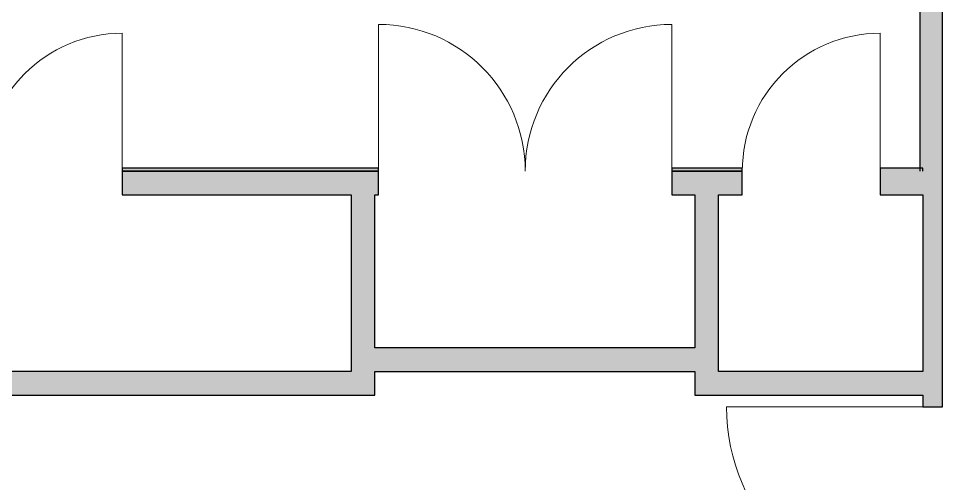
# Model space of a CAD drawing. Header units: millimetres. Extents: x 155927 to 317870, y -36033 to 97293.
# Drawn here: x 220091 to 224851, y 22771 to 25165 of the extents above; entities that cross this region are included whole.
import ezdxf

# ---------------------------------------------------------------- set-up
doc = ezdxf.new("R2010")
doc.units = ezdxf.units.MM
doc.header["$MEASUREMENT"] = 0
for name, color, linetype, lineweight in [('A-DOOR', 4, 'CONTINUOUS', 9), ('A-WALL', 7, 'CONTINUOUS', 9), ('A-WALL-PATT', 7, 'CONTINUOUS', 9), ('I-WALL', 7, 'CONTINUOUS', 9)]:
    doc.layers.add(name, color=color, linetype=linetype, lineweight=lineweight)

msp = doc.modelspace()

# ---------------------------------------------------------------- hatches: boundary and pattern name
at = {"layer": 'A-WALL-PATT'}
for points in [[(224748.8, 24379.6), (224748.8, 26907.6), (224733.8, 26907.6), (224733.8, 24379.6)], [(224850.8, 24379.6), (224850.8, 26907.6), (224748.8, 26907.6), (224748.8, 24379.6)], [(221804.3, 23225.6), (221926.3, 23225.6), (221926.3, 24379.6), (221804.3, 24379.6), (221804.3, 23347.6)], [(223575.2, 23225.6), (223697.2, 23225.6), (223697.2, 24379.6), (223575.2, 24379.6), (223575.2, 23347.6)], [(224850.8, 23347.6), (224850.8, 24257.6), (224748.8, 24257.6), (224748.8, 23347.6)], [(223575.2, 23347.6), (223575.2, 23469.6), (221926.3, 23469.6), (221926.3, 23347.6), (222633.4, 23347.6)], [(221804.3, 23225.6), (221804.3, 23347.6), (219708.8, 23347.6), (219708.8, 23225.6), (221430.6, 23225.6)], [(224748.8, 23225.6), (224850.8, 23225.6), (224850.8, 23347.6), (223697.2, 23347.6), (223697.2, 23225.6), (223836.3, 23225.6)]]:
    msp.add_hatch(color=256, dxfattribs=at).paths.add_polyline_path(points, flags=0)
h = msp.add_hatch(color=256, dxfattribs=at)
h.paths.add_polyline_path([(221430.6, 24257.6), (221804.3, 24257.6), (221804.3, 24379.6), (220625.8, 24379.6), (220625.8, 24257.6)], flags=0)
h.paths.add_polyline_path([(219708.8, 24257.6), (219915.8, 24257.6), (219915.8, 24379.6), (219708.8, 24379.6)], flags=0)
h = msp.add_hatch(color=256, dxfattribs=at)
h.paths.add_polyline_path([(224529.6, 24379.6), (224748.8, 24379.6), (224748.8, 24394.6), (224529.6, 24394.6)], flags=0)
h.paths.add_polyline_path([(223819.6, 24379.6), (223819.6, 24394.6), (223456.3, 24394.6), (223456.3, 24379.6)], flags=0)
h.paths.add_polyline_path([(221946.3, 24379.6), (221946.3, 24394.6), (220625.8, 24394.6), (220625.8, 24379.6), (221430.6, 24379.6)], flags=0)
h.paths.add_polyline_path([(219915.8, 24379.6), (219915.8, 24394.6), (219830.8, 24394.6), (219830.8, 24379.6)], flags=0)
h = msp.add_hatch(color=256, dxfattribs=at)
h.paths.add_polyline_path([(223575.2, 24257.6), (223575.2, 24379.6), (223456.3, 24379.6), (223456.3, 24257.6)], flags=0)
h.paths.add_polyline_path([(221926.3, 24257.6), (221946.3, 24257.6), (221946.3, 24379.6), (221926.3, 24379.6)], flags=0)
h = msp.add_hatch(color=256, dxfattribs=at)
h.paths.add_polyline_path([(224529.6, 24257.6), (224850.8, 24257.6), (224850.8, 24379.6), (224529.6, 24379.6)], flags=0)
h.paths.add_polyline_path([(223819.6, 24257.6), (223819.6, 24379.6), (223697.2, 24379.6), (223697.2, 24257.6)], flags=0)
h = msp.add_hatch(color=256, dxfattribs=at)
h.paths.add_polyline_path([(224748.8, 15107.6), (224850.8, 15107.6), (224850.8, 22156.1), (224748.8, 22156.1), (224748.8, 15209.6)], flags=0)
h.paths.add_polyline_path([(224748.8, 23166.1), (224850.8, 23166.1), (224850.8, 23225.6), (224748.8, 23225.6)], flags=0)

# ---------------------------------------------------------------- linework, layer by layer
at = {"layer": 'A-DOOR'}
for p, q in [((221946.3, 24379.6), (221946.3, 25134.6)), ((223456.3, 24379.6), (223456.3, 25134.6)), ((220625.8, 24379.6), (220625.8, 25089.6)), ((224529.6, 24379.6), (224529.6, 25089.6)), ((224748.8, 23166.1), (223738.8, 23166.1))]:
    msp.add_line(p, q, dxfattribs=at)
for centre, radius, start, end in [((221946.3, 24379.6), 755, 0, 90), ((223456.3, 24379.6), 755, 90, 180), ((220625.8, 24379.6), 710, 90, 180), ((224529.6, 24379.6), 710, 90, 180), ((224748.8, 23166.1), 1010, 180, 270)]:
    msp.add_arc(centre, radius, start, end, dxfattribs=at)
at = {"layer": 'A-WALL', "lineweight": 30}
for p, q in [((221804.3, 24379.6), (220625.8, 24379.6)), ((220625.8, 24379.6), (220625.8, 24257.6)), ((223819.6, 24379.6), (223697.2, 24379.6)), ((223819.6, 24257.6), (223819.6, 24379.6)), ((224529.6, 24379.6), (224529.6, 24257.6)), ((224850.8, 24257.6), (224850.8, 24379.6)), ((220625.8, 24257.6), (221804.3, 24257.6)), ((223697.2, 24257.6), (223819.6, 24257.6)), ((224529.6, 24257.6), (224748.8, 24257.6)), ((221804.3, 23347.6), (219830.8, 23347.6)), ((224748.8, 23347.6), (223697.2, 23347.6)), ((224850.8, 23225.6), (224850.8, 23347.6)), ((219830.8, 23225.6), (221804.3, 23225.6)), ((223697.2, 23225.6), (224748.8, 23225.6))]:
    msp.add_line(p, q, dxfattribs=at)
at = {"layer": 'I-WALL', "lineweight": 30}
for p, q in [((224733.8, 26907.6), (224733.8, 24379.6)), ((224850.8, 24379.6), (224850.8, 26907.6)), ((221946.3, 24394.6), (220625.8, 24394.6)), ((220625.8, 24394.6), (220625.8, 24379.6)), ((220625.8, 24379.6), (221946.3, 24379.6)), ((221926.3, 24379.6), (221804.3, 24379.6)), ((221946.3, 24379.6), (221926.3, 24379.6)), ((221946.3, 24379.6), (221946.3, 24394.6)), ((221946.3, 24257.6), (221946.3, 24379.6)), ((223819.6, 24394.6), (223456.3, 24394.6)), ((223456.3, 24394.6), (223456.3, 24379.6)), ((223575.2, 24379.6), (223456.3, 24379.6)), ((223456.3, 24379.6), (223456.3, 24257.6)), ((223456.3, 24379.6), (223819.6, 24379.6)), ((223697.2, 24379.6), (223575.2, 24379.6)), ((223819.6, 24379.6), (223819.6, 24394.6)), ((224748.8, 24394.6), (224529.6, 24394.6)), ((224529.6, 24394.6), (224529.6, 24379.6)), ((224748.8, 24379.6), (224748.8, 24394.6)), ((221804.3, 24257.6), (221804.3, 23347.6)), ((221926.3, 23469.6), (221926.3, 24257.6)), ((221926.3, 24257.6), (221946.3, 24257.6)), ((223456.3, 24257.6), (223575.2, 24257.6)), ((223575.2, 24257.6), (223575.2, 23469.6)), ((223697.2, 23347.6), (223697.2, 24257.6)), ((224748.8, 24257.6), (224748.8, 23347.6)), ((224850.8, 23347.6), (224850.8, 24257.6)), ((223575.2, 23469.6), (221926.3, 23469.6)), ((221926.3, 23225.6), (221926.3, 23347.6)), ((221926.3, 23347.6), (223575.2, 23347.6)), ((223575.2, 23347.6), (223575.2, 23225.6)), ((221804.3, 23225.6), (221926.3, 23225.6)), ((223575.2, 23225.6), (223697.2, 23225.6)), ((224748.8, 23225.6), (224748.8, 23166.1)), ((224850.8, 23166.1), (224850.8, 23225.6)), ((224748.8, 23166.1), (224850.8, 23166.1))]:
    msp.add_line(p, q, dxfattribs=at)

doc.saveas('drawing.dxf')
